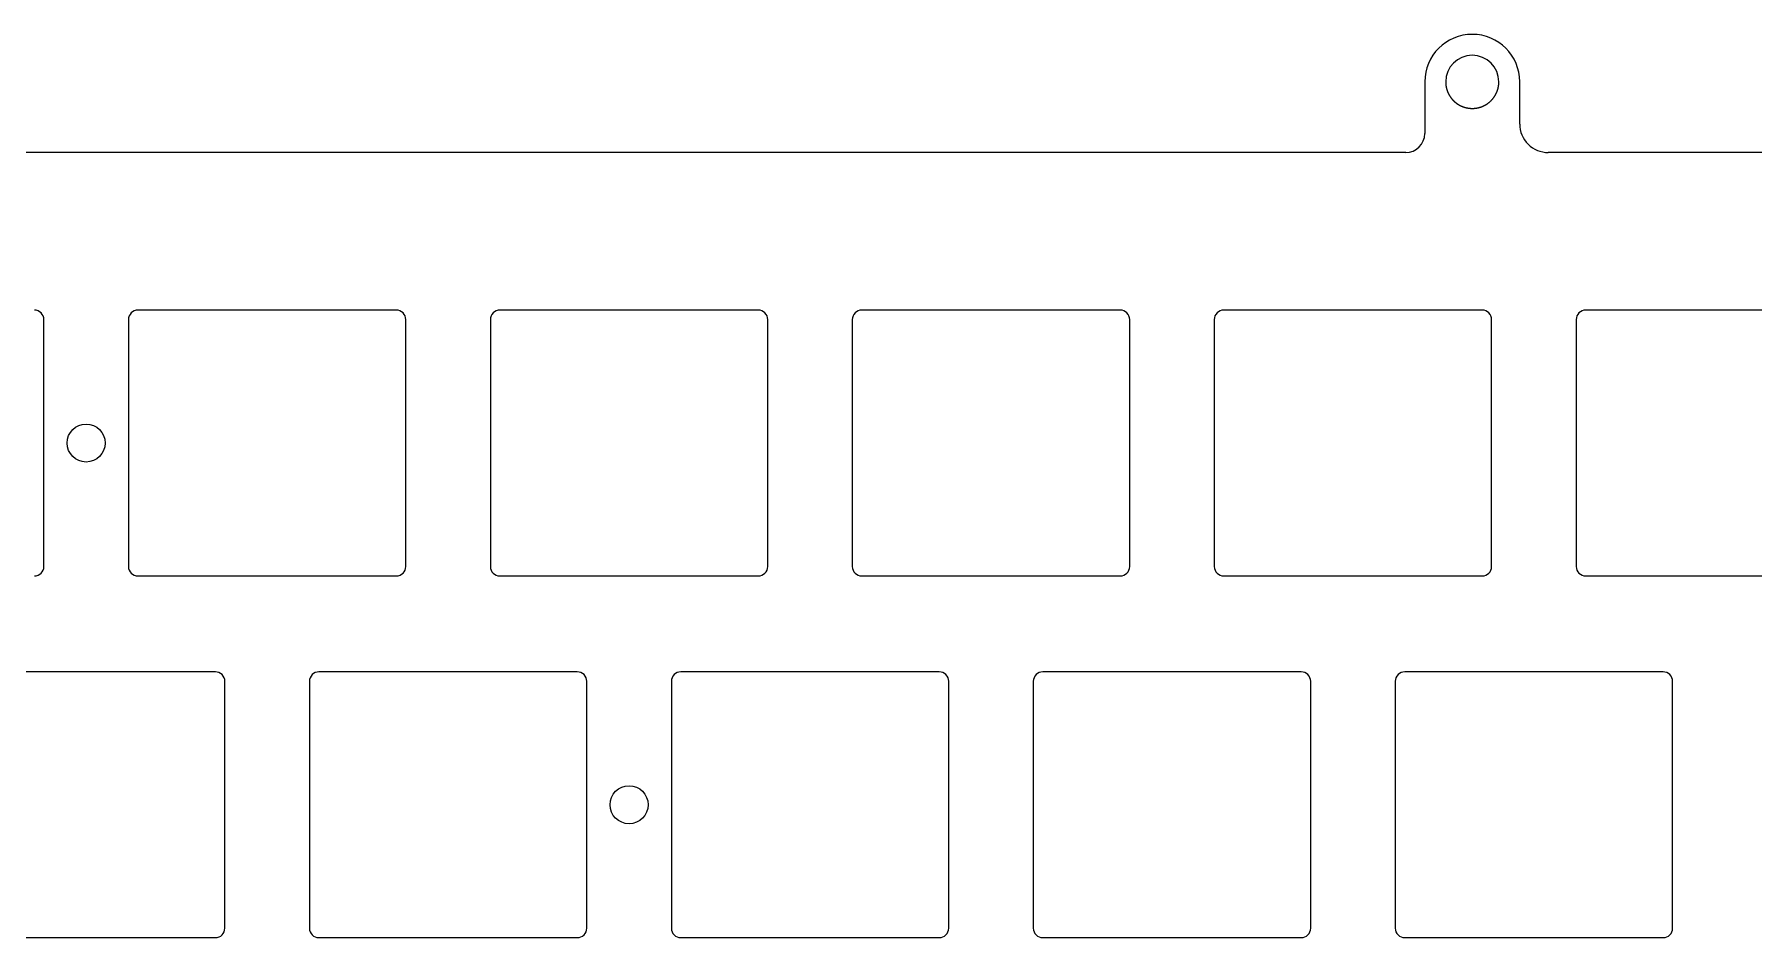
# Model space of a CAD drawing. Header units: millimetres. Extents: x -10 to 277, y -93 to 22.
# Drawn here: x 140.2 to 230.6, y -26 to 21.5 of the extents above; entities that cross this region are included whole.
import ezdxf

# ---------------------------------------------------------------- set-up
doc = ezdxf.new("R2010")
doc.units = ezdxf.units.MM
doc.layers.add('Edge.Cuts', color=53, linetype='CONTINUOUS', true_color=0xc8a339)

msp = doc.modelspace()

# ---------------------------------------------------------------- linework, layer by layer
at = {"layer": 'Edge.Cuts', "linetype": 'CONTINUOUS'}
for p, q in [((213.3295, 19.025023), (213.3295, 16.3)), ((214.4295, 19.025023), (214.42951, 19.019647)), ((214.42951, 19.019647), (214.42954, 19.01425)), ((214.42954, 19.01425), (214.429591, 19.008887)), ((214.429591, 19.008887), (214.429661, 19.003504)), ((214.429661, 19.003504), (214.429752, 18.998153)), ((217.229219, 18.996647), (217.22939, 19.007272)), ((217.22939, 19.007272), (217.229482, 19.017919)), ((217.229482, 19.017919), (217.2295, 19.025023)), ((218.3295, 16.8), (218.3295, 19.025023)), ((214.429752, 18.998153), (214.429863, 18.992783)), ((214.429863, 18.992783), (214.429993, 18.987445)), ((214.429993, 18.987445), (214.430145, 18.982086)), ((214.430145, 18.982086), (214.430315, 18.976759)), ((214.430315, 18.976759), (214.430506, 18.971413)), ((214.430506, 18.971413), (214.430717, 18.966096)), ((214.430717, 18.966096), (214.430948, 18.960761)), ((214.430948, 18.960761), (214.431198, 18.955454)), ((214.431198, 18.955454), (214.43147, 18.950129)), ((214.43147, 18.950129), (214.43176, 18.944832)), ((214.43176, 18.944832), (214.432071, 18.939518)), ((214.432071, 18.939518), (214.432401, 18.93423)), ((214.432401, 18.93423), (214.432752, 18.928925)), ((214.432752, 18.928925), (214.433122, 18.923646)), ((214.433122, 18.923646), (214.433513, 18.91835)), ((214.433513, 18.91835), (214.433922, 18.913079)), ((214.433922, 18.913079), (214.434353, 18.907792)), ((214.434353, 18.907792), (214.434802, 18.902529)), ((214.434802, 18.902529), (214.435273, 18.89725)), ((214.435273, 18.89725), (214.435762, 18.891994)), ((214.435762, 18.891994), (214.436272, 18.886723)), ((214.436272, 18.886723), (214.436801, 18.881475)), ((214.436801, 18.881475), (214.437351, 18.876212)), ((214.437351, 18.876212), (214.437919, 18.87097)), ((214.437919, 18.87097), (214.43851, 18.865714)), ((214.43851, 18.865714), (214.439117, 18.86048)), ((214.439117, 18.86048), (214.439747, 18.85523)), ((214.439747, 18.85523), (214.440395, 18.850002)), ((214.440395, 18.850002), (214.441065, 18.844759)), ((214.441065, 18.844759), (214.441752, 18.839537)), ((214.441752, 18.839537), (214.442462, 18.8343)), ((214.442462, 18.8343), (214.443189, 18.829084)), ((214.443189, 18.829084), (214.443939, 18.823854)), ((214.443939, 18.823854), (214.444706, 18.818643)), ((214.444706, 18.818643), (214.445495, 18.813418)), ((214.445495, 18.813418), (214.446302, 18.808212)), ((214.446302, 18.808212), (214.447131, 18.802993)), ((214.447131, 18.802993), (214.447978, 18.797793)), ((214.447978, 18.797793), (214.448848, 18.792579)), ((214.448848, 18.792579), (214.449734, 18.787383)), ((214.449734, 18.787383), (214.450644, 18.782174)), ((214.450644, 18.782174), (214.45157, 18.776983)), ((214.45157, 18.776983), (214.45252, 18.771779)), ((214.45252, 18.771779), (214.453486, 18.766592)), ((214.453486, 18.766592), (214.454476, 18.761393)), ((214.454476, 18.761393), (214.455483, 18.75621)), ((214.455483, 18.75621), (214.456512, 18.751016)), ((214.456512, 18.751016), (214.457559, 18.745837)), ((214.457559, 18.745837), (214.458629, 18.740646)), ((214.458629, 18.740646), (214.459716, 18.735471)), ((214.459716, 18.735471), (214.460827, 18.730285)), ((214.460827, 18.730285), (214.461954, 18.725113)), ((214.461954, 18.725113), (214.463105, 18.719931)), ((214.463105, 18.719931), (214.464272, 18.714763)), ((214.464272, 18.714763), (214.465463, 18.709584)), ((214.465463, 18.709584), (214.466672, 18.704419)), ((214.466672, 18.704419), (214.467903, 18.699244)), ((214.467903, 18.699244), (214.469152, 18.694082)), ((214.469152, 18.694082), (214.470424, 18.68891)), ((214.470424, 18.68891), (214.471714, 18.683751)), ((214.471714, 18.683751), (214.473026, 18.678582)), ((214.473026, 18.678582), (214.474357, 18.673427)), ((214.474357, 18.673427), (214.47571, 18.66826)), ((214.47571, 18.66826), (214.477081, 18.663107)), ((214.477081, 18.663107), (214.478476, 18.657944)), ((214.478476, 18.657944), (214.479887, 18.652793)), ((214.479887, 18.652793), (214.481323, 18.647633)), ((214.481323, 18.647633), (214.482776, 18.642484)), ((214.482776, 18.642484), (214.484252, 18.637326)), ((214.484252, 18.637326), (214.4855, 18.633023)), ((214.4855, 18.633023), (214.486993, 18.627938)), ((214.486993, 18.627938), (214.488511, 18.622844)), ((214.488511, 18.622844), (214.490043, 18.617769)), ((214.490043, 18.617769), (214.4916, 18.612685)), ((214.4916, 18.612685), (214.493171, 18.607621)), ((214.493171, 18.607621), (214.494766, 18.602548)), ((214.494766, 18.602548), (214.496376, 18.597495)), ((214.496376, 18.597495), (214.498009, 18.592433)), ((214.498009, 18.592433), (214.499657, 18.587392)), ((214.499657, 18.587392), (214.501329, 18.582343)), ((214.501329, 18.582343), (214.503016, 18.577314)), ((214.503016, 18.577314), (214.504726, 18.572277)), ((214.504726, 18.572277), (214.506451, 18.567261)), ((214.506451, 18.567261), (214.508199, 18.562238)), ((214.508199, 18.562238), (214.509961, 18.557235)), ((214.509961, 18.557235), (214.511748, 18.552225)), ((214.511748, 18.552225), (214.513548, 18.547236)), ((214.513548, 18.547236), (214.515372, 18.542241)), ((214.515372, 18.542241), (214.517209, 18.537266)), ((214.517209, 18.537266), (214.519071, 18.532285)), ((214.519071, 18.532285), (214.520946, 18.527324)), ((214.520946, 18.527324), (214.522845, 18.522358)), ((214.522845, 18.522358), (214.524757, 18.517413)), ((214.524757, 18.517413), (214.526693, 18.512462)), ((214.526693, 18.512462), (214.528643, 18.507532)), ((214.528643, 18.507532), (214.530616, 18.502597)), ((214.530616, 18.502597), (214.532603, 18.497683)), ((214.532603, 18.497683), (214.534613, 18.492764)), ((214.534613, 18.492764), (214.536636, 18.487865)), ((214.536636, 18.487865), (214.538683, 18.482963)), ((214.538683, 18.482963), (214.540743, 18.478081)), ((214.540743, 18.478081), (214.542827, 18.473195)), ((214.542827, 18.473195), (214.544923, 18.468329)), ((214.544923, 18.468329), (214.547043, 18.46346)), ((214.547043, 18.46346), (214.549176, 18.458612)), ((214.549176, 18.458612), (214.551333, 18.45376)), ((214.551333, 18.45376), (214.553502, 18.448929)), ((214.553502, 18.448929), (214.555695, 18.444095)), ((214.555695, 18.444095), (214.5579, 18.439281)), ((214.5579, 18.439281), (214.560129, 18.434465)), ((214.560129, 18.434465), (214.562371, 18.429669)), ((214.562371, 18.429669), (214.564635, 18.42487)), ((214.564635, 18.42487), (214.566913, 18.420092)), ((214.566913, 18.420092), (214.569214, 18.415312)), ((214.569214, 18.415312), (214.571527, 18.410552)), ((214.571527, 18.410552), (214.573863, 18.405791)), ((214.573863, 18.405791), (214.576212, 18.401049)), ((214.576212, 18.401049), (214.578584, 18.396306)), ((214.578584, 18.396306), (214.580969, 18.391583)), ((214.580969, 18.391583), (214.583376, 18.386859)), ((214.583376, 18.386859), (214.585796, 18.382155)), ((214.585796, 18.382155), (214.58824, 18.37745)), ((214.58824, 18.37745), (214.590695, 18.372765)), ((214.590695, 18.372765), (214.593173, 18.368078)), ((214.593173, 18.368078), (214.595664, 18.363412)), ((214.595664, 18.363412), (214.598178, 18.358746)), ((214.598178, 18.358746), (214.600704, 18.354099)), ((214.600704, 18.354099), (214.603253, 18.349452)), ((214.603253, 18.349452), (214.605813, 18.344825)), ((214.605813, 18.344825), (214.608398, 18.340197)), ((214.608398, 18.340197), (214.610993, 18.335589)), ((214.610993, 18.335589), (214.613612, 18.330982)), ((214.613612, 18.330982), (214.616243, 18.326394)), ((214.616243, 18.326394), (214.618897, 18.321806)), ((214.618897, 18.321806), (214.621563, 18.317238)), ((214.621563, 18.317238), (214.624252, 18.31267)), ((214.624252, 18.31267), (214.626952, 18.308122)), ((214.626952, 18.308122), (214.629676, 18.303575)), ((214.629676, 18.303575), (214.632411, 18.299046)), ((214.632411, 18.299046), (214.63517, 18.294519)), ((214.63517, 18.294519), (214.63794, 18.290011)), ((214.63794, 18.290011), (214.640733, 18.285505)), ((214.640733, 18.285505), (214.643537, 18.281017)), ((214.643537, 18.281017), (214.646365, 18.276531)), ((214.646365, 18.276531), (214.649204, 18.272063)), ((214.649204, 18.272063), (214.652066, 18.267598)), ((214.652066, 18.267598), (214.65494, 18.263151)), ((214.65494, 18.263151), (214.657836, 18.258706)), ((214.657836, 18.258706), (214.660744, 18.25428)), ((214.660744, 18.25428), (214.663675, 18.249856)), ((214.663675, 18.249856), (214.666618, 18.24545)), ((214.666618, 18.24545), (214.669583, 18.241047)), ((214.669583, 18.241047), (214.67256, 18.236662)), ((214.67256, 18.236662), (214.67556, 18.23228)), ((214.67556, 18.23228), (214.678572, 18.227916)), ((214.678572, 18.227916), (214.681606, 18.223554)), ((214.681606, 18.223554), (214.684651, 18.219211)), ((214.684651, 18.219211), (214.68772, 18.214871)), ((214.68772, 18.214871), (214.6908, 18.210549)), ((214.6908, 18.210549), (214.693902, 18.20623)), ((214.693902, 18.20623), (214.697017, 18.201929)), ((214.697017, 18.201929), (214.700154, 18.19763)), ((214.700154, 18.19763), (214.703302, 18.19335)), ((214.703302, 18.19335), (214.706473, 18.189074)), ((214.706473, 18.189074), (214.7095, 18.185023)), ((214.7095, 18.185023), (214.712627, 18.18087)), ((214.712627, 18.18087), (214.715777, 18.17672)), ((214.715777, 18.17672), (214.718944, 18.172582)), ((214.718944, 18.172582), (214.722133, 18.168447)), ((214.722133, 18.168447), (214.725338, 18.164323)), ((214.725338, 18.164323), (214.728566, 18.160204)), ((214.728566, 18.160204), (214.73181, 18.156097)), ((214.73181, 18.156097), (214.735075, 18.151994)), ((214.735075, 18.151994), (214.738357, 18.147904)), ((214.738357, 18.147904), (214.74166, 18.143818)), ((214.74166, 18.143818), (214.744979, 18.139745)), ((214.744979, 18.139745), (214.74832, 18.135678)), ((214.74832, 18.135678), (214.751675, 18.131623)), ((214.751675, 18.131623), (214.755052, 18.127574)), ((214.755052, 18.127574), (214.758443, 18.123539)), ((214.758443, 18.123539), (214.761856, 18.11951)), ((214.761856, 18.11951), (214.765283, 18.115495)), ((214.765283, 18.115495), (214.768732, 18.111486)), ((214.768732, 18.111486), (214.772194, 18.107492)), ((214.772194, 18.107492), (214.775677, 18.103503)), ((214.775677, 18.103503), (214.779174, 18.09953)), ((214.779174, 18.09953), (214.782692, 18.095564)), ((216.876973, 18.096311), (216.883965, 18.104237)), ((216.883965, 18.104237), (216.890889, 18.112205)), ((216.890889, 18.112205), (216.897743, 18.120216)), ((216.897743, 18.120216), (216.904527, 18.128266)), ((216.904527, 18.128266), (216.911239, 18.136356)), ((216.911239, 18.136356), (216.917879, 18.144483)), ((216.917879, 18.144483), (216.924445, 18.152646)), ((216.924445, 18.152646), (216.930936, 18.160843)), ((216.930936, 18.160843), (216.937352, 18.169073)), ((216.937352, 18.169073), (216.943691, 18.177335)), ((216.943691, 18.177335), (216.9495, 18.185023)), ((216.9495, 18.185023), (216.95583, 18.19353)), ((216.95583, 18.19353), (216.962092, 18.202078)), ((216.962092, 18.202078), (216.968286, 18.210669)), ((216.968286, 18.210669), (216.974411, 18.2193)), ((216.974411, 18.2193), (216.980468, 18.227973)), ((216.980468, 18.227973), (216.986457, 18.236687)), ((216.986457, 18.236687), (216.992377, 18.245443)), ((216.992377, 18.245443), (216.998228, 18.254239)), ((216.998228, 18.254239), (217.004011, 18.263075)), ((217.004011, 18.263075), (217.009725, 18.271953)), ((217.009725, 18.271953), (217.015371, 18.28087)), ((217.015371, 18.28087), (217.020947, 18.289828)), ((217.020947, 18.289828), (217.026455, 18.298826)), ((217.026455, 18.298826), (217.031893, 18.307863)), ((217.031893, 18.307863), (217.037262, 18.31694)), ((217.037262, 18.31694), (217.042562, 18.326057)), ((217.042562, 18.326057), (217.047793, 18.335212)), ((217.047793, 18.335212), (217.052953, 18.344406)), ((217.052953, 18.344406), (217.058045, 18.353638)), ((217.058045, 18.353638), (217.063066, 18.362909)), ((217.063066, 18.362909), (217.068017, 18.372218)), ((217.068017, 18.372218), (217.072898, 18.381564)), ((217.072898, 18.381564), (217.077708, 18.390947)), ((217.077708, 18.390947), (217.082448, 18.400367)), ((217.082448, 18.400367), (217.087117, 18.409824)), ((217.087117, 18.409824), (217.091715, 18.419316)), ((217.091715, 18.419316), (217.096242, 18.428845)), ((217.096242, 18.428845), (217.100697, 18.438408)), ((217.100697, 18.438408), (217.105081, 18.448006)), ((217.105081, 18.448006), (217.109392, 18.457639)), ((217.109392, 18.457639), (217.113632, 18.467305)), ((217.113632, 18.467305), (217.117799, 18.477004)), ((217.117799, 18.477004), (217.121894, 18.486736)), ((217.121894, 18.486736), (217.125915, 18.4965)), ((217.125915, 18.4965), (217.129864, 18.506295)), ((217.129864, 18.506295), (217.133739, 18.516121)), ((217.133739, 18.516121), (217.13754, 18.525976)), ((217.13754, 18.525976), (217.141268, 18.535861)), ((217.141268, 18.535861), (217.144921, 18.545775)), ((217.144921, 18.545775), (217.148499, 18.555716)), ((217.148499, 18.555716), (217.152002, 18.565684)), ((217.152002, 18.565684), (217.15543, 18.575677)), ((217.15543, 18.575677), (217.158783, 18.585696)), ((217.158783, 18.585696), (217.16206, 18.595739)), ((217.16206, 18.595739), (217.16526, 18.605804)), ((217.16526, 18.605804), (217.168384, 18.615891)), ((217.168384, 18.615891), (217.171431, 18.625999)), ((217.171431, 18.625999), (217.1735, 18.633023)), ((217.1735, 18.633023), (217.176451, 18.643284)), ((217.176451, 18.643284), (217.179321, 18.65355)), ((217.179321, 18.65355), (217.182109, 18.663819)), ((217.182109, 18.663819), (217.184816, 18.674092)), ((217.184816, 18.674092), (217.187442, 18.68437)), ((217.187442, 18.68437), (217.189987, 18.694653)), ((217.189987, 18.694653), (217.192451, 18.704941)), ((217.192451, 18.704941), (217.194835, 18.715235)), ((217.194835, 18.715235), (217.197138, 18.725534)), ((217.197138, 18.725534), (217.199361, 18.73584)), ((217.199361, 18.73584), (217.201505, 18.746152)), ((217.201505, 18.746152), (217.203568, 18.75647)), ((217.203568, 18.75647), (217.205552, 18.766796)), ((217.205552, 18.766796), (217.207456, 18.777129)), ((217.207456, 18.777129), (217.20928, 18.78747)), ((217.20928, 18.78747), (217.211026, 18.797819)), ((217.211026, 18.797819), (217.212692, 18.808177)), ((217.212692, 18.808177), (217.214279, 18.818543)), ((217.214279, 18.818543), (217.215787, 18.828919)), ((217.215787, 18.828919), (217.217216, 18.839305)), ((217.217216, 18.839305), (217.218567, 18.849701)), ((217.218567, 18.849701), (217.219838, 18.860108)), ((217.219838, 18.860108), (217.221031, 18.870527)), ((217.221031, 18.870527), (217.222146, 18.880957)), ((217.222146, 18.880957), (217.223181, 18.891399)), ((217.223181, 18.891399), (217.224139, 18.901855)), ((217.224139, 18.901855), (217.225017, 18.912324)), ((217.225017, 18.912324), (217.225817, 18.922807)), ((217.225817, 18.922807), (217.226539, 18.933305)), ((217.226539, 18.933305), (217.227182, 18.943818)), ((217.227182, 18.943818), (217.227747, 18.954348)), ((217.227747, 18.954348), (217.228233, 18.964895)), ((217.228233, 18.964895), (217.22864, 18.97546)), ((217.22864, 18.97546), (217.228969, 18.986044)), ((217.228969, 18.986044), (217.229219, 18.996647)), ((214.782692, 18.095564), (214.786222, 18.091613)), ((214.786222, 18.091613), (214.789774, 18.087669)), ((214.789774, 18.087669), (214.793338, 18.083741)), ((214.793338, 18.083741), (214.796923, 18.079819)), ((214.796923, 18.079819), (214.80052, 18.075915)), ((214.80052, 18.075915), (214.804138, 18.072017)), ((214.804138, 18.072017), (214.807767, 18.068136)), ((214.807767, 18.068136), (214.811417, 18.064263)), ((214.811417, 18.064263), (214.815078, 18.060406)), ((214.815078, 18.060406), (214.81876, 18.056558)), ((214.81876, 18.056558), (214.822453, 18.052727)), ((214.822453, 18.052727), (214.826166, 18.048904)), ((214.826166, 18.048904), (214.829889, 18.045098)), ((214.829889, 18.045098), (214.833633, 18.041301)), ((214.833633, 18.041301), (214.837387, 18.037522)), ((214.837387, 18.037522), (214.841161, 18.033751)), ((214.841161, 18.033751), (214.844945, 18.029999)), ((214.844945, 18.029999), (214.848748, 18.026256)), ((214.848748, 18.026256), (214.852562, 18.022531)), ((214.852562, 18.022531), (214.856395, 18.018814)), ((214.856395, 18.018814), (214.860237, 18.015117)), ((214.860237, 18.015117), (214.864098, 18.011429)), ((214.864098, 18.011429), (214.867969, 18.00776)), ((214.867969, 18.00776), (214.871859, 18.004101)), ((214.871859, 18.004101), (214.875757, 18.000461)), ((214.875757, 18.000461), (214.879675, 17.99683)), ((214.879675, 17.99683), (214.883601, 17.993219)), ((214.883601, 17.993219), (214.887546, 17.989618)), ((214.887546, 17.989618), (214.891499, 17.986036)), ((214.891499, 17.986036), (214.895471, 17.982465)), ((214.895471, 17.982465), (214.899451, 17.978914)), ((214.899451, 17.978914), (214.903449, 17.975372)), ((214.903449, 17.975372), (214.907455, 17.971852)), ((214.907455, 17.971852), (214.911479, 17.968341)), ((214.911479, 17.968341), (214.915511, 17.964851)), ((214.915511, 17.964851), (214.91956, 17.961371)), ((214.91956, 17.961371), (214.923617, 17.957912)), ((214.923617, 17.957912), (214.927692, 17.954464)), ((214.927692, 17.954464), (214.931773, 17.951037)), ((214.931773, 17.951037), (214.935873, 17.94762)), ((214.935873, 17.94762), (214.939979, 17.944224)), ((214.939979, 17.944224), (214.944103, 17.94084)), ((214.944103, 17.94084), (214.948233, 17.937476)), ((214.948233, 17.937476), (214.95238, 17.934124)), ((214.95238, 17.934124), (214.956534, 17.930793)), ((214.956534, 17.930793), (214.960705, 17.927474)), ((214.960705, 17.927474), (214.964882, 17.924176)), ((214.964882, 17.924176), (214.969076, 17.920889)), ((214.969076, 17.920889), (214.973275, 17.917624)), ((214.973275, 17.917624), (214.977492, 17.914371)), ((214.977492, 17.914371), (214.981714, 17.911139)), ((214.981714, 17.911139), (214.985953, 17.907919)), ((214.985953, 17.907919), (214.990197, 17.904721)), ((214.990197, 17.904721), (214.994458, 17.901535)), ((214.994458, 17.901535), (214.998724, 17.89837)), ((214.998724, 17.89837), (215.003007, 17.895218)), ((215.003007, 17.895218), (215.007293, 17.892088)), ((215.007293, 17.892088), (215.011597, 17.88897)), ((215.011597, 17.88897), (215.015905, 17.885874)), ((215.015905, 17.885874), (215.02023, 17.882791)), ((215.02023, 17.882791), (215.024558, 17.879729)), ((215.024558, 17.879729), (215.028904, 17.876681)), ((215.028904, 17.876681), (215.033252, 17.873654)), ((215.033252, 17.873654), (215.037618, 17.87064)), ((215.037618, 17.87064), (215.041986, 17.867648)), ((215.041986, 17.867648), (215.046372, 17.86467)), ((215.046372, 17.86467), (215.05076, 17.861713)), ((215.05076, 17.861713), (215.055165, 17.858769)), ((215.055165, 17.858769), (215.059572, 17.855848)), ((215.059572, 17.855848), (215.063996, 17.85294)), ((215.063996, 17.85294), (215.068423, 17.850054)), ((215.068423, 17.850054), (215.072866, 17.847182)), ((215.072866, 17.847182), (215.077311, 17.844331)), ((215.077311, 17.844331), (215.081773, 17.841495)), ((215.081773, 17.841495), (215.086237, 17.83868)), ((215.086237, 17.83868), (215.090716, 17.83588)), ((215.090716, 17.83588), (215.095199, 17.833101)), ((215.095199, 17.833101), (215.099696, 17.830336)), ((215.099696, 17.830336), (215.104196, 17.827594)), ((215.104196, 17.827594), (215.108712, 17.824866)), ((215.108712, 17.824866), (215.113229, 17.822159)), ((215.113229, 17.822159), (215.117762, 17.819467)), ((215.117762, 17.819467), (215.122297, 17.816797)), ((215.122297, 17.816797), (215.126847, 17.814141)), ((215.126847, 17.814141), (215.131399, 17.811508)), ((215.131399, 17.811508), (215.135966, 17.808889)), ((215.135966, 17.808889), (215.140535, 17.806292)), ((215.140535, 17.806292), (215.145119, 17.803709)), ((215.145119, 17.803709), (215.149704, 17.801149)), ((215.149704, 17.801149), (215.154305, 17.798603)), ((215.154305, 17.798603), (215.158907, 17.79608)), ((215.158907, 17.79608), (215.163523, 17.793571)), ((215.163523, 17.793571), (215.170676, 17.789729)), ((215.170676, 17.789729), (215.17532, 17.787264)), ((215.17532, 17.787264), (215.179977, 17.784814)), ((215.179977, 17.784814), (215.184646, 17.78238)), ((215.184646, 17.78238), (215.189328, 17.779963)), ((215.189328, 17.779963), (215.194021, 17.777562)), ((215.194021, 17.777562), (215.198727, 17.775177)), ((215.198727, 17.775177), (215.203443, 17.77281)), ((215.203443, 17.77281), (215.208172, 17.770458)), ((215.208172, 17.770458), (215.212911, 17.768124)), ((215.212911, 17.768124), (215.217663, 17.765806)), ((215.217663, 17.765806), (215.222424, 17.763505)), ((215.222424, 17.763505), (215.227197, 17.761221)), ((215.227197, 17.761221), (215.231979, 17.758955)), ((215.231979, 17.758955), (215.236774, 17.756705)), ((215.236774, 17.756705), (215.241576, 17.754474)), ((215.241576, 17.754474), (215.246391, 17.752258)), ((215.246391, 17.752258), (215.251214, 17.750062)), ((215.251214, 17.750062), (215.256048, 17.747882)), ((215.256048, 17.747882), (215.26089, 17.74572)), ((215.26089, 17.74572), (215.265744, 17.743575)), ((215.265744, 17.743575), (215.270604, 17.74145)), ((215.270604, 17.74145), (215.275476, 17.73934)), ((215.275476, 17.73934), (215.280354, 17.737251)), ((215.280354, 17.737251), (215.285243, 17.735178)), ((215.285243, 17.735178), (215.290138, 17.733124)), ((215.290138, 17.733124), (215.295045, 17.731087)), ((215.295045, 17.731087), (215.299956, 17.72907)), ((215.299956, 17.72907), (215.304879, 17.72707)), ((215.304879, 17.72707), (215.309806, 17.72509)), ((215.309806, 17.72509), (215.314744, 17.723127)), ((215.314744, 17.723127), (215.319687, 17.721183)), ((215.319687, 17.721183), (215.32464, 17.719258)), ((215.32464, 17.719258), (215.329597, 17.717352)), ((215.329597, 17.717352), (215.334564, 17.715463)), ((215.334564, 17.715463), (215.339534, 17.713595)), ((215.339534, 17.713595), (215.344515, 17.711744)), ((215.344515, 17.711744), (215.349499, 17.709914)), ((215.349499, 17.709914), (215.354493, 17.708101)), ((215.354493, 17.708101), (215.359489, 17.706309)), ((215.359489, 17.706309), (215.364495, 17.704534)), ((215.364495, 17.704534), (215.369503, 17.70278)), ((215.369503, 17.70278), (215.37452, 17.701044)), ((215.37452, 17.701044), (215.379539, 17.699329)), ((215.379539, 17.699329), (215.384568, 17.697631)), ((215.384568, 17.697631), (215.389598, 17.695954)), ((215.389598, 17.695954), (215.394637, 17.694295)), ((215.394637, 17.694295), (215.399676, 17.692658)), ((215.399676, 17.692658), (215.404725, 17.691038)), ((215.404725, 17.691038), (215.409774, 17.689439)), ((215.409774, 17.689439), (215.414831, 17.687858)), ((215.414831, 17.687858), (215.419889, 17.686299)), ((215.419889, 17.686299), (215.424955, 17.684758)), ((215.424955, 17.684758), (215.430021, 17.683237)), ((215.430021, 17.683237), (215.435095, 17.681736)), ((215.435095, 17.681736), (215.440168, 17.680255)), ((215.440168, 17.680255), (215.445249, 17.678793)), ((215.445249, 17.678793), (215.450329, 17.677352)), ((215.450329, 17.677352), (215.455417, 17.67593)), ((215.455417, 17.67593), (215.460504, 17.674529)), ((215.460504, 17.674529), (215.465598, 17.673146)), ((215.465598, 17.673146), (215.47069, 17.671785)), ((215.47069, 17.671785), (215.47579, 17.670442)), ((215.47579, 17.670442), (215.484884, 17.6681)), ((215.484884, 17.6681), (215.495077, 17.665553)), ((215.495077, 17.665553), (215.505303, 17.663079)), ((215.505303, 17.663079), (215.515561, 17.660681)), ((215.515561, 17.660681), (215.525849, 17.658358)), ((215.525849, 17.658358), (215.536165, 17.65611)), ((215.536165, 17.65611), (215.546509, 17.653938)), ((215.546509, 17.653938), (215.556878, 17.651842)), ((215.556878, 17.651842), (215.562072, 17.650823)), ((215.562072, 17.650823), (215.567272, 17.649824)), ((215.567272, 17.649824), (215.572477, 17.648843)), ((215.572477, 17.648843), (215.577688, 17.647882)), ((215.577688, 17.647882), (215.582904, 17.64694)), ((215.582904, 17.64694), (215.588126, 17.646018)), ((215.588126, 17.646018), (215.593352, 17.645115)), ((215.593352, 17.645115), (215.598583, 17.644232)), ((215.598583, 17.644232), (215.603819, 17.643368)), ((215.603819, 17.643368), (215.609059, 17.642523)), ((215.609059, 17.642523), (215.614303, 17.641698)), ((215.614303, 17.641698), (215.619551, 17.640893)), ((215.619551, 17.640893), (215.624803, 17.640108)), ((215.624803, 17.640108), (215.630059, 17.639342)), ((215.630059, 17.639342), (215.635318, 17.638596)), ((215.635318, 17.638596), (215.64058, 17.637869)), ((215.64058, 17.637869), (215.645845, 17.637163)), ((215.645845, 17.637163), (215.651114, 17.636476)), ((215.651114, 17.636476), (215.656384, 17.635809)), ((215.656384, 17.635809), (215.661658, 17.635162)), ((215.661658, 17.635162), (215.666933, 17.634535)), ((215.666933, 17.634535), (215.672212, 17.633927)), ((215.672212, 17.633927), (215.677491, 17.63334)), ((215.677491, 17.63334), (215.682773, 17.632773)), ((215.682773, 17.632773), (215.688055, 17.632225)), ((215.688055, 17.632225), (215.69334, 17.631697)), ((215.69334, 17.631697), (215.698625, 17.63119)), ((215.698625, 17.63119), (215.703913, 17.630702)), ((215.703913, 17.630702), (215.709199, 17.630235)), ((215.709199, 17.630235), (215.714488, 17.629787)), ((215.714488, 17.629787), (215.719776, 17.62936)), ((215.719776, 17.62936), (215.725066, 17.628953)), ((215.725066, 17.628953), (215.730353, 17.628565)), ((215.730353, 17.628565), (215.735643, 17.628198)), ((215.735643, 17.628198), (215.740931, 17.627851)), ((215.740931, 17.627851), (215.74622, 17.627524)), ((215.74622, 17.627524), (215.751506, 17.627217)), ((215.751506, 17.627217), (215.756794, 17.62693)), ((215.756794, 17.62693), (215.762078, 17.626663)), ((215.762078, 17.626663), (215.767364, 17.626417)), ((215.767364, 17.626417), (215.772646, 17.62619)), ((215.772646, 17.62619), (215.777929, 17.625984)), ((215.777929, 17.625984), (215.783207, 17.625797)), ((215.783207, 17.625797), (215.788486, 17.625631)), ((215.788486, 17.625631), (215.793761, 17.625485)), ((215.793761, 17.625485), (215.799036, 17.625359)), ((215.799036, 17.625359), (215.804306, 17.625253)), ((215.804306, 17.625253), (215.809576, 17.625167)), ((215.809576, 17.625167), (215.814841, 17.625101)), ((215.814841, 17.625101), (215.820106, 17.625055)), ((215.820106, 17.625055), (215.8295, 17.625023)), ((215.8295, 17.625023), (215.840005, 17.625063)), ((215.840005, 17.625063), (215.850522, 17.625183)), ((215.850522, 17.625183), (215.86105, 17.625383)), ((215.86105, 17.625383), (215.871588, 17.625663)), ((215.871588, 17.625663), (215.882135, 17.626024)), ((215.882135, 17.626024), (215.892689, 17.626464)), ((215.892689, 17.626464), (215.903249, 17.626985)), ((215.903249, 17.626985), (215.913813, 17.627586)), ((215.913813, 17.627586), (215.92438, 17.628268)), ((215.92438, 17.628268), (215.934949, 17.629029)), ((215.934949, 17.629029), (215.945518, 17.629871)), ((215.945518, 17.629871), (215.956085, 17.630793)), ((215.956085, 17.630793), (215.966649, 17.631795)), ((215.966649, 17.631795), (215.97721, 17.632877)), ((215.97721, 17.632877), (215.987764, 17.634038)), ((215.987764, 17.634038), (215.998311, 17.635279)), ((215.998311, 17.635279), (216.00885, 17.6366)), ((216.00885, 17.6366), (216.019378, 17.638)), ((216.019378, 17.638), (216.029894, 17.639479)), ((216.029894, 17.639479), (216.040397, 17.641037)), ((216.040397, 17.641037), (216.050885, 17.642674)), ((216.050885, 17.642674), (216.061357, 17.644389)), ((216.061357, 17.644389), (216.066587, 17.645276)), ((216.066587, 17.645276), (216.071812, 17.646182)), ((216.071812, 17.646182), (216.077032, 17.647108)), ((216.077032, 17.647108), (216.082247, 17.648053)), ((216.082247, 17.648053), (216.087456, 17.649018)), ((216.087456, 17.649018), (216.092661, 17.650002)), ((216.092661, 17.650002), (216.09786, 17.651005)), ((216.09786, 17.651005), (216.103053, 17.652027)), ((216.103053, 17.652027), (216.10824, 17.653069)), ((216.10824, 17.653069), (216.113421, 17.65413)), ((216.113421, 17.65413), (216.118595, 17.65521)), ((216.118595, 17.65521), (216.123764, 17.656309)), ((216.123764, 17.656309), (216.128925, 17.657427)), ((216.128925, 17.657427), (216.13408, 17.658564)), ((216.13408, 17.658564), (216.139227, 17.65972)), ((216.139227, 17.65972), (216.144367, 17.660895)), ((216.144367, 17.660895), (216.1495, 17.662088)), ((216.1495, 17.662088), (216.154626, 17.663301)), ((216.154626, 17.663301), (216.159743, 17.664532)), ((216.159743, 17.664532), (216.164852, 17.665782)), ((216.164852, 17.665782), (216.174115, 17.6681)), ((216.174115, 17.6681), (216.184295, 17.670727)), ((216.184295, 17.670727), (216.194466, 17.673433)), ((216.194466, 17.673433), (216.204625, 17.67622)), ((216.204625, 17.67622), (216.214773, 17.679085)), ((216.214773, 17.679085), (216.224906, 17.682031)), ((216.224906, 17.682031), (216.235026, 17.685055)), ((216.235026, 17.685055), (216.245129, 17.688157)), ((216.245129, 17.688157), (216.255216, 17.691338)), ((216.255216, 17.691338), (216.265285, 17.694597)), ((216.265285, 17.694597), (216.275334, 17.697934)), ((216.275334, 17.697934), (216.285363, 17.701349)), ((216.285363, 17.701349), (216.295371, 17.70484)), ((216.295371, 17.70484), (216.305355, 17.708408)), ((216.305355, 17.708408), (216.315315, 17.712052)), ((216.315315, 17.712052), (216.325249, 17.715771)), ((216.325249, 17.715771), (216.335156, 17.719566)), ((216.335156, 17.719566), (216.345035, 17.723436)), ((216.345035, 17.723436), (216.354885, 17.72738)), ((216.354885, 17.72738), (216.364704, 17.731397)), ((216.364704, 17.731397), (216.374491, 17.735488)), ((216.374491, 17.735488), (216.384244, 17.739651)), ((216.384244, 17.739651), (216.393962, 17.743886)), ((216.393962, 17.743886), (216.403644, 17.748193)), ((216.403644, 17.748193), (216.413288, 17.75257)), ((216.413288, 17.75257), (216.422893, 17.757017)), ((216.422893, 17.757017), (216.432458, 17.761534)), ((216.432458, 17.761534), (216.441981, 17.766119)), ((216.441981, 17.766119), (216.451461, 17.770772)), ((216.451461, 17.770772), (216.460896, 17.775492)), ((216.460896, 17.775492), (216.470285, 17.780279)), ((216.470285, 17.780279), (216.479626, 17.785131)), ((216.479626, 17.785131), (216.488323, 17.789729)), ((216.488323, 17.789729), (216.49754, 17.79469)), ((216.49754, 17.79469), (216.506724, 17.799724)), ((216.506724, 17.799724), (216.515877, 17.804831)), ((216.515877, 17.804831), (216.524995, 17.810011)), ((216.524995, 17.810011), (216.534081, 17.815264)), ((216.534081, 17.815264), (216.543132, 17.82059)), ((216.543132, 17.82059), (216.552149, 17.825987)), ((216.552149, 17.825987), (216.561131, 17.831457)), ((216.561131, 17.831457), (216.570077, 17.836998)), ((216.570077, 17.836998), (216.578987, 17.842611)), ((216.578987, 17.842611), (216.587861, 17.848295)), ((216.587861, 17.848295), (216.596697, 17.85405)), ((216.596697, 17.85405), (216.605495, 17.859876)), ((216.605495, 17.859876), (216.614255, 17.865772)), ((216.614255, 17.865772), (216.622976, 17.871738)), ((216.622976, 17.871738), (216.631657, 17.877773)), ((216.631657, 17.877773), (216.640297, 17.883877)), ((216.640297, 17.883877), (216.648897, 17.89005)), ((216.648897, 17.89005), (216.657455, 17.896292)), ((216.657455, 17.896292), (216.665971, 17.902601)), ((216.665971, 17.902601), (216.674444, 17.908978)), ((216.674444, 17.908978), (216.682873, 17.915421)), ((216.682873, 17.915421), (216.691257, 17.921931)), ((216.691257, 17.921931), (216.699597, 17.928507)), ((216.699597, 17.928507), (216.70789, 17.935148)), ((216.70789, 17.935148), (216.716136, 17.941854)), ((216.716136, 17.941854), (216.724335, 17.948624)), ((216.724335, 17.948624), (216.732485, 17.955458)), ((216.732485, 17.955458), (216.740587, 17.962354)), ((216.740587, 17.962354), (216.748638, 17.969313)), ((216.748638, 17.969313), (216.756638, 17.976333)), ((216.756638, 17.976333), (216.764586, 17.983413)), ((216.764586, 17.983413), (216.772482, 17.990554)), ((216.772482, 17.990554), (216.780325, 17.997754)), ((216.780325, 17.997754), (216.788112, 18.005012)), ((216.788112, 18.005012), (216.795845, 18.012328)), ((216.795845, 18.012328), (216.803521, 18.0197)), ((216.803521, 18.0197), (216.81114, 18.027128)), ((216.81114, 18.027128), (216.818701, 18.03461)), ((216.818701, 18.03461), (216.826202, 18.042146)), ((216.826202, 18.042146), (216.833644, 18.049735)), ((216.833644, 18.049735), (216.841024, 18.057375)), ((216.841024, 18.057375), (216.848342, 18.065066)), ((216.848342, 18.065066), (216.855597, 18.072806)), ((216.855597, 18.072806), (216.862788, 18.080595)), ((216.862788, 18.080595), (216.869914, 18.08843)), ((216.869914, 18.08843), (216.876973, 18.096311)), ((212.3295, 15.3), (54.3705, 15.3)), ((270.6, 15.3), (219.8295, 15.3)), ((140.65, -6.5), (140.65, 6.5)), ((145.1, 6.5), (145.1, -6.5)), ((159.2, 7), (145.6, 7)), ((159.7, -6.5), (159.7, 6.5)), ((164.15, 6.5), (164.15, -6.5)), ((178.25, 7), (164.65, 7)), ((178.75, -6.5), (178.75, 6.5)), ((183.2, 6.5), (183.2, -6.5)), ((197.3, 7), (183.7, 7)), ((197.8, -6.5), (197.8, 6.5)), ((202.25, 6.5), (202.25, -6.5)), ((216.35, 7), (202.75, 7)), ((216.85, -6.5), (216.85, 6.5)), ((221.3, 6.5), (221.3, -6.5)), ((235.4, 7), (221.8, 7)), ((145.6, -7), (159.2, -7)), ((164.65, -7), (178.25, -7)), ((183.7, -7), (197.3, -7)), ((202.75, -7), (216.35, -7)), ((221.8, -7), (235.4, -7)), ((149.675, -12.05), (136.075, -12.05)), ((150.175, -25.55), (150.175, -12.55)), ((154.625, -12.55), (154.625, -25.55)), ((168.725, -12.05), (155.125, -12.05)), ((169.225, -25.55), (169.225, -12.55)), ((173.675, -12.55), (173.675, -25.55)), ((187.775, -12.05), (174.175, -12.05)), ((188.275, -25.55), (188.275, -12.55)), ((192.725, -12.55), (192.725, -25.55)), ((206.825, -12.05), (193.225, -12.05)), ((207.325, -25.55), (207.325, -12.55)), ((211.775, -12.55), (211.775, -25.55)), ((225.875, -12.05), (212.275, -12.05)), ((226.375, -25.55), (226.375, -12.55)), ((136.075, -26.05), (149.675, -26.05)), ((155.125, -26.05), (168.725, -26.05)), ((174.175, -26.05), (187.775, -26.05)), ((193.225, -26.05), (206.825, -26.05)), ((212.275, -26.05), (225.875, -26.05))]:
    msp.add_line(p, q, dxfattribs=at)
at = {"layer": 'Edge.Cuts'}
for centre in [(142.875, 0), (171.45, -19.05)]:
    msp.add_circle(centre, 1, dxfattribs=at)
for centre, radius, start, end in [((215.8295, 19.025023), 2.5, 0, 180), ((215.8295, 19.025023), 1.4, 0, 180), ((212.329497, 16.300003), 1.000003, -89.99982811, -0.00017189), ((219.829499, 16.799999), 1.499999, -180.0000382, -89.9999618), ((140.150038, 6.500044), 0.499956, -0.00504241, 90.00435486), ((145.600038, 6.500044), 0.500038, -269.99564514, -179.99495835), ((159.200038, 6.500044), 0.499956, -0.00504241, 90.00435486), ((164.650038, 6.500044), 0.500038, -269.99564514, -179.99495835), ((178.250038, 6.500044), 0.499956, -0.00504241, 90.00435486), ((183.700038, 6.500044), 0.500038, -269.99564514, -179.99495835), ((197.300038, 6.500044), 0.499956, -0.00504241, 90.00435486), ((202.750038, 6.500044), 0.500038, -269.99564514, -179.99495835), ((216.350038, 6.500044), 0.499956, -0.00504241, 90.00435486), ((221.800038, 6.500044), 0.500038, -269.99564514, -179.99495835), ((140.150038, -6.499956), 0.499962, -90.0043541, -0.00504241), ((145.600038, -6.499956), 0.500044, -179.99495835, -90.0043541), ((159.200038, -6.499956), 0.499962, -90.0043541, -0.00504241), ((164.650038, -6.499956), 0.500044, -179.99495835, -90.0043541), ((178.250038, -6.499956), 0.499962, -90.0043541, -0.00504241), ((183.700038, -6.499956), 0.500044, -179.99495835, -90.0043541), ((197.300038, -6.499956), 0.499962, -90.0043541, -0.00504241), ((202.750038, -6.499956), 0.500044, -179.99495835, -90.0043541), ((216.350038, -6.499956), 0.499962, -90.0043541, -0.00504241), ((221.800038, -6.499956), 0.500044, -179.99495835, -90.0043541), ((149.675038, -12.549956), 0.499956, -0.00504241, 90.00435486), ((155.125038, -12.549956), 0.500038, -269.99564514, -179.99495835), ((168.725038, -12.549956), 0.499956, -0.00504241, 90.00435486), ((174.175038, -12.549956), 0.500038, -269.99564514, -179.99495835), ((187.775038, -12.549956), 0.499956, -0.00504241, 90.00435486), ((193.225038, -12.549956), 0.500038, -269.99564514, -179.99495835), ((206.825038, -12.549956), 0.499956, -0.00504241, 90.00435486), ((212.275038, -12.549956), 0.500038, -269.99564514, -179.99495835), ((225.875038, -12.549956), 0.499956, -0.00504241, 90.00435486), ((149.675038, -25.549956), 0.499962, -90.0043541, -0.00504241), ((155.125038, -25.549956), 0.500044, -179.99495835, -90.0043541), ((168.725038, -25.549956), 0.499962, -90.0043541, -0.00504241), ((174.175038, -25.549956), 0.500044, -179.99495835, -90.0043541), ((187.775038, -25.549956), 0.499962, -90.0043541, -0.00504241), ((193.225038, -25.549956), 0.500044, -179.99495835, -90.0043541), ((206.825038, -25.549956), 0.499962, -90.0043541, -0.00504241), ((212.275038, -25.549956), 0.500044, -179.99495835, -90.0043541), ((225.875038, -25.549956), 0.499962, -90.0043541, -0.00504241)]:
    msp.add_arc(centre, radius, start, end, dxfattribs=at)

doc.saveas('drawing.dxf')
